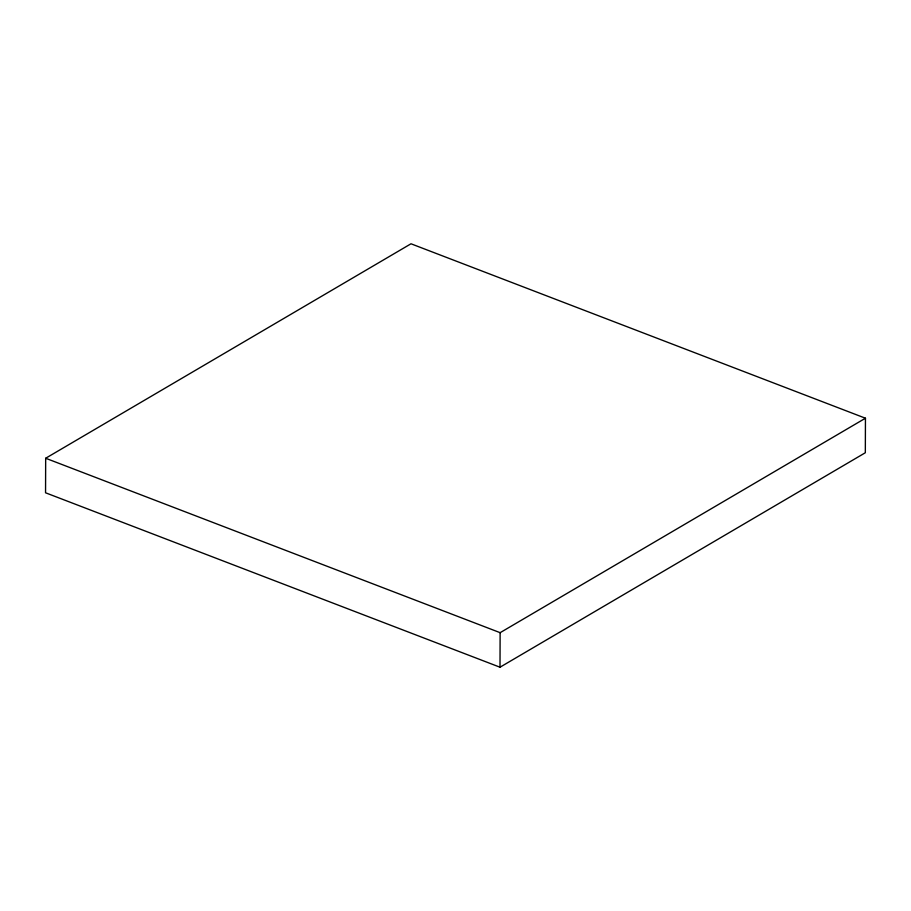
<?xml version="1.0" encoding="UTF-8"?>
<svg xmlns="http://www.w3.org/2000/svg" width="911" height="911" viewBox="0 0 911 911"><rect width="100%" height="100%" fill="white"/><g stroke="black" fill="none" stroke-linecap="round" stroke-linejoin="round"><path stroke-width="1.37" d="M45.675 458.256L45.55 492.783L500.002 667.216L865.325 452.744L865.45 418.217L410.998 243.784L45.675 458.256L500.128 632.678L865.45 418.217M500.002 667.216L500.128 632.678"/></g></svg>
